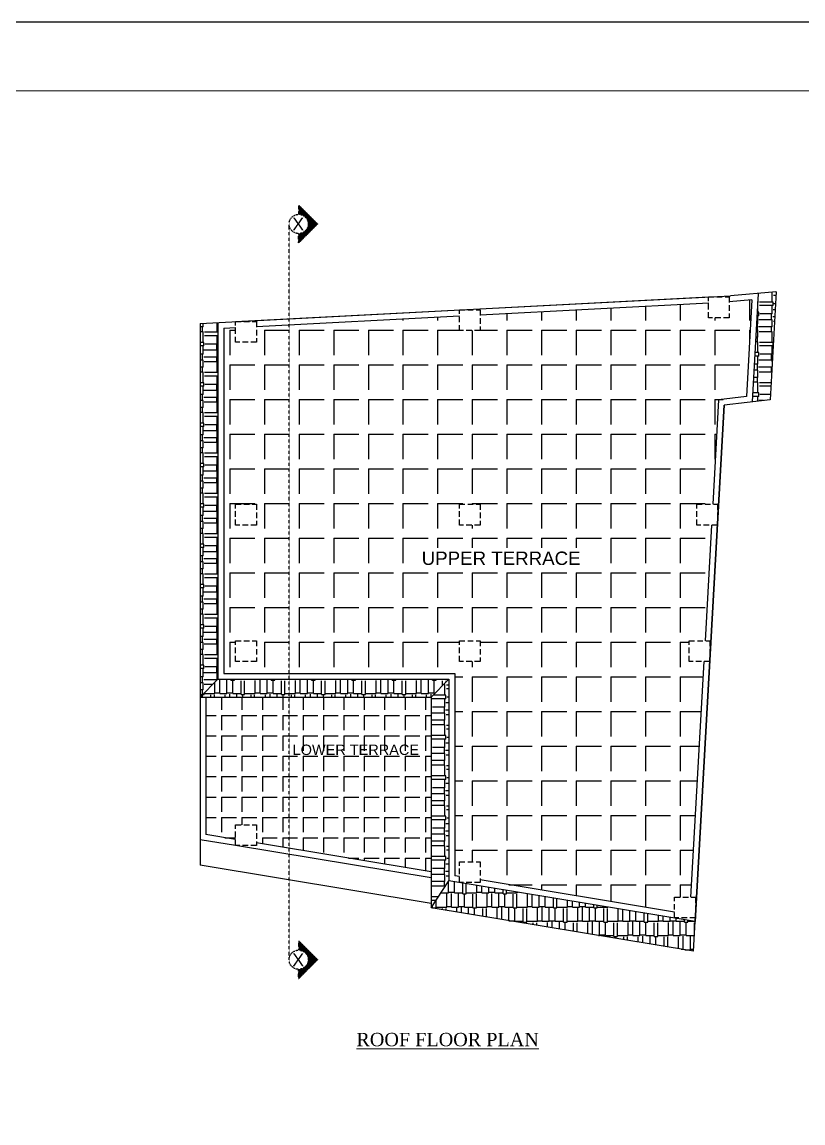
# Model space of a CAD drawing. Header units: inches. Extents: x -14619 to 1971361, y -855114 to -978.
# Drawn here: x 9958 to 10485, y -8085 to -7342 of the extents above; entities that cross this region are included whole.
import ezdxf
from ezdxf.enums import TextEntityAlignment as Align

# ---------------------------------------------------------------- set-up
doc = ezdxf.new("R2010")
doc.units = ezdxf.units.IN
doc.header["$LTSCALE"] = 0.5
doc.header["$MEASUREMENT"] = 0
doc.linetypes.add('CENTERX2', pattern=[4, 2.5, -0.5, 0.5, -0.5])
doc.linetypes.add('DASHED2', pattern=[0.375, 0.25, -0.125])
doc.layers.add('A-Sect-Iden', color=111, linetype='CENTERX2')
for name, color, linetype, lineweight in [('ELE1', 3, 'Continuous', 9), ('TEXT', 220, 'Continuous', 9), ('Toilet', 7, 'Continuous', 25)]:
    doc.layers.add(name, color=color, linetype=linetype, lineweight=lineweight)
doc.styles.add('arial', font='arial.ttf')
doc.styles.add('HEADING', font='swissel.ttf')
doc.styles.get("Standard").update_dxf_attribs({"font": 'arial.ttf'})
pattern_1 = [(270, (0, 0), (13.75, -3e-15), [10, -3.75]), (0, (0, 0), (3e-15, 13.75), [10, -3.75])]
pattern_2 = [(270, (0, 0), (23.375, -4e-15), [17, -6.375]), (0, (0, 0), (6e-15, 23.375), [17, -6.375])]

msp = doc.modelspace()

# ---------------------------------------------------------------- hatches: boundary and pattern name
h = msp.add_hatch()
h.set_pattern_fill('AR-RSHKE', color=256, scale=0.8, angle=90)
h.paths.add_polyline_path([(10466.65, -7524.38), (10454.58, -7525.39), (10450.45, -7598.51), (10462.56, -7597.05)])
h = msp.add_hatch()
h.set_pattern_fill('AR-RSHKE', color=256, scale=0.8, angle=90)
h.paths.add_polyline_path([(10089.94, -7544.95), (10077.94, -7545.57), (10077.94, -7797.6), (10089.94, -7785.6)])
h = msp.add_hatch()
h.set_pattern_fill('AR-RSHKE', color=256, scale=0.8)
h.paths.add_polyline_path([(10138.02, -7785.6), (10089.94, -7785.6), (10077.94, -7797.6), (10138.02, -7797.6)])
h.paths.add_polyline_path([(10245.94, -7785.6), (10138.02, -7785.6), (10138.02, -7797.6), (10233.94, -7797.6)])
h = msp.add_hatch()
h.set_pattern_fill('AR-RSHKE', color=256, scale=0.8, angle=90)
h.paths.add_polyline_path([(10245.94, -7785.6), (10233.94, -7797.6), (10233.94, -7939.78), (10245.94, -7921.49)])
h = msp.add_hatch()
h.set_pattern_fill('AR-RSHKE', color=256, scale=0.8)
h.paths.add_polyline_path([(10245.94, -7921.49), (10233.94, -7939.78), (10410.93, -7968.97), (10412.06, -7948.89)])
at = {"layer": 'A-Sect-Iden', "ltscale": 0.5}
h = msp.add_hatch(dxfattribs=at)
h.set_pattern_fill('ANSI37', color=2, scale=4.8, angle=359.9886, style=0)
h.set_pattern_definition([(225.0114023, (36062.97733, -1539.113), (0.424348492, -0.424179628), []), (315.0114023, (36062.97733, -1539.113), (0.424179628, 0.424348492), [])])
h.paths.add_polyline_path([(10144.51, -7472.05), (10144.51, -7465.82), (10157.22, -7478.53), (10144.5, -7491.24), (10144.5, -7485.01, 1)])
h = msp.add_hatch(dxfattribs=at)
h.set_pattern_fill('ANSI37', color=2, scale=4.8, angle=359.9886, style=0)
h.set_pattern_definition([(225.0114023, (36062.97733, -2035.3215), (0.424348492, -0.424179628), []), (315.0114023, (36062.97733, -2035.3215), (0.424179628, 0.424348492), [])])
h.paths.add_polyline_path([(10144.51, -7968.26), (10144.51, -7962.02), (10157.22, -7974.74), (10144.5, -7987.45), (10144.5, -7981.22, 1)])
at = {"layer": 'Toilet'}
h = msp.add_hatch(dxfattribs=at)
h.set_pattern_fill('ANGLE', color=256, scale=85, angle=270, style=0)
h.set_pattern_definition(pattern_2)
h.paths.add_polyline_path([(10417.93, -7773.57), (10407.94, -7773.57), (10407.94, -7759.57), (10408.7, -7759.57), (10418.72, -7759.57), (10423.12, -7681.6), (10413.12, -7681.6), (10413.12, -7667.6), (10423.91, -7667.6), (10427.87, -7597.22), (10446.65, -7594.95), (10450.32, -7529.76), (10435.01, -7531.05), (10435.01, -7541.74), (10421.01, -7541.74), (10421.01, -7531.74), (10266.94, -7539.75), (10266.94, -7550.47), (10252.94, -7550.47), (10252.94, -7540.48), (10138.02, -7546.45), (10138.02, -7781.6), (10249.94, -7781.6), (10249.94, -7918.09), (10252.94, -7918.59), (10252.94, -7908.64), (10266.94, -7908.64), (10266.94, -7920.9), (10398.19, -7942.55), (10398.19, -7932.55), (10408.97, -7932.55)])
h.paths.add_polyline_path([(10266.94, -7773.6), (10252.94, -7773.6), (10252.94, -7759.6), (10266.94, -7759.6)], flags=16)
h.paths.add_polyline_path([(10266.94, -7681.6), (10252.94, -7681.6), (10252.94, -7667.6), (10266.94, -7667.6)], flags=16)
h.paths.add_polyline_path([(10226.15, -7710.98), (10338.35, -7710.98), (10338.35, -7696.98), (10226.15, -7696.98)], flags=16)
h = msp.add_hatch(dxfattribs=at)
h.set_pattern_fill('ANGLE', color=256, scale=85, angle=270, style=0)
h.set_pattern_definition(pattern_2)
h.paths.add_polyline_path([(10138.02, -7546.45), (10115.94, -7547.6), (10115.94, -7558.32), (10101.94, -7558.32), (10101.94, -7548.33), (10093.94, -7548.74), (10093.94, -7781.6), (10138.02, -7781.6)])
h.paths.add_polyline_path([(10115.94, -7667.6), (10115.94, -7681.6), (10101.94, -7681.6), (10101.94, -7667.6)], flags=16)
h.paths.add_polyline_path([(10115.94, -7759.6), (10115.94, -7773.6), (10101.94, -7773.6), (10101.94, -7759.6)], flags=16)
h = msp.add_hatch(dxfattribs=at)
h.set_pattern_fill('ANGLE', color=256, scale=50, angle=270, style=0)
h.set_pattern_definition(pattern_1)
h.paths.add_polyline_path([(10138.02, -7797.6), (10081.94, -7797.6), (10081.94, -7890.38), (10101.94, -7893.68), (10101.94, -7883.73), (10115.94, -7883.73), (10115.94, -7895.99), (10138.02, -7899.63)])
h = msp.add_hatch(dxfattribs=at)
h.set_pattern_fill('ANGLE', color=256, scale=50, angle=270, style=0)
h.set_pattern_definition(pattern_1)
h.paths.add_polyline_path([(10233.94, -7797.6), (10138.02, -7797.6), (10138.02, -7899.63), (10233.94, -7915.45)])
h.paths.add_polyline_path([(10138.61, -7838.57), (10227.53, -7838.57), (10227.53, -7827.71), (10138.61, -7827.71)], flags=24)

# ---------------------------------------------------------------- linework, layer by layer
for p, q in [((10077.94, -7545.57), (10421.01, -7527.74)), ((10466.65, -7524.38), (10435.84, -7526.96)), ((10454.58, -7525.39), (10450.45, -7598.51)), ((10466.65, -7524.37), (10462.56, -7597.05)), ((10266.94, -7539.75), (10421.22, -7531.73)), ((10450.32, -7529.76), (10435.01, -7531.05)), ((10450.32, -7529.76), (10446.65, -7594.95)), ((10116.01, -7547.6), (10252.94, -7540.48)), ((10077.94, -7545.57), (10077.94, -7797.6)), ((10089.94, -7544.95), (10089.94, -7785.6)), ((10093.94, -7548.74), (10102.01, -7548.32)), ((10093.94, -7548.74), (10093.94, -7781.6)), ((10446.65, -7594.95), (10427.87, -7597.22)), ((10431.68, -7600.79), (10412.06, -7948.89)), ((10427.87, -7597.22), (10423.91, -7667.6)), ((10462.56, -7597.05), (10431.68, -7600.79)), ((10101.94, -7671.6), (10101.88, -7671.6)), ((10423.12, -7681.6), (10418.72, -7759.57)), ((10417.93, -7773.57), (10408.97, -7932.55)), ((10089.94, -7785.6), (10077.94, -7797.6)), ((10089.94, -7785.6), (10245.94, -7785.6)), ((10093.94, -7781.6), (10249.94, -7781.6)), ((10245.94, -7785.6), (10233.94, -7797.6)), ((10077.94, -7797.6), (10233.94, -7797.6)), ((10077.94, -7797.6), (10077.94, -7911.01)), ((10081.94, -7797.6), (10081.94, -7890.38)), ((10101.94, -7893.68), (10081.94, -7890.38)), ((10101.94, -7897.73), (10077.94, -7893.78)), ((10233.94, -7939.78), (10245.94, -7921.49)), ((10410.93, -7968.97), (10412.06, -7948.89))]:
    msp.add_line(p, q)
at = {"layer": 'A-Sect-Iden', "ltscale": 0.1}
msp.add_line((10138.02, -7974.74), (10138.02, -7478.53), dxfattribs=at)
for points in [[(10144.51, -7472.05), (10144.51, -7465.82), (10157.22, -7478.53), (10144.5, -7491.24), (10144.5, -7485.01)], [(10144.51, -7968.26), (10144.51, -7962.03), (10157.22, -7974.74), (10144.5, -7987.45), (10144.5, -7981.22)]]:
    msp.add_lwpolyline(points, dxfattribs=at)
for centre in [(10144.5, -7478.53), (10144.5, -7974.74)]:
    msp.add_circle(centre, 6.48, dxfattribs=at)
at = {"layer": 'Defpoints'}
msp.add_lwpolyline([(11246.97, -7342.34), (8069.37, -7342.34), (8069.37, -9590.31), (11246.97, -9590.31)], close=True, dxfattribs=at)
at = {"layer": 'ELE1'}
msp.add_lwpolyline([(8115.68, -7388.66), (11200.65, -7388.66), (11200.65, -9543.99), (8115.68, -9543.99)], close=True, dxfattribs=at)
at = {"layer": 'Toilet'}
for p, q in [((10101.94, -7544.32), (10435.84, -7526.96)), ((10412.06, -7948.89), (10431.68, -7600.79)), ((10407.94, -7759.57), (10408.7, -7759.57)), ((10245.94, -7785.6), (10245.94, -7921.49)), ((10249.94, -7781.6), (10249.94, -7918.09)), ((10233.94, -7797.6), (10233.94, -7939.78)), ((10233.94, -7919.51), (10101.94, -7897.73)), ((10233.94, -7915.45), (10115.94, -7895.99)), ((10233.94, -7936.74), (10077.94, -7911.01)), ((10412.06, -7948.89), (10245.94, -7921.49)), ((10252.94, -7918.59), (10249.94, -7918.09)), ((10398.19, -7942.55), (10266.94, -7920.9)), ((10410.93, -7968.97), (10233.94, -7939.78))]:
    msp.add_line(p, q, dxfattribs=at)
at = {"layer": 'Toilet', "linetype": 'DASHED2', "ltscale": 30}
for points in [[(10421.01, -7527.74), (10435.01, -7527.74), (10435.01, -7541.74), (10421.01, -7541.74)], [(10252.94, -7536.47), (10266.94, -7536.47), (10266.94, -7550.47), (10252.94, -7550.47)], [(10101.94, -7544.32), (10115.94, -7544.32), (10115.94, -7558.32), (10101.94, -7558.32)], [(10101.94, -7667.6), (10115.94, -7667.6), (10115.94, -7681.6), (10101.94, -7681.6)], [(10252.94, -7667.6), (10266.94, -7667.6), (10266.94, -7681.6), (10252.94, -7681.6)], [(10413.12, -7667.6), (10427.12, -7667.6), (10427.12, -7681.6), (10413.12, -7681.6)], [(10101.94, -7759.6), (10115.94, -7759.6), (10115.94, -7773.6), (10101.94, -7773.6)], [(10252.94, -7759.6), (10266.94, -7759.6), (10266.94, -7773.6), (10252.94, -7773.6)], [(10407.94, -7759.57), (10421.94, -7759.57), (10421.94, -7773.57), (10407.94, -7773.57)], [(10101.94, -7883.73), (10115.94, -7883.73), (10115.94, -7897.73), (10101.94, -7897.73)], [(10252.94, -7908.64), (10266.94, -7908.64), (10266.94, -7922.64), (10252.94, -7922.64)], [(10398.19, -7932.55), (10412.19, -7932.55), (10412.19, -7946.55), (10398.19, -7946.55)]]:
    msp.add_lwpolyline(points, close=True, dxfattribs=at)
at = {"layer": 'Toilet'}
msp.add_lwpolyline([(10412.06, -7948.89), (10431.68, -7600.79)], dxfattribs=at)

# ---------------------------------------------------------------- texts
msp.add_text('UPPER TERRACE', height=9.03, rotation=360).set_placement((10281.12, -7703.98), align=Align.MIDDLE_CENTER)
at = {"layer": 'A-Sect-Iden', "ltscale": 0.5, "char_height": 8.64, "width": 27.6731, "attachment_point": 5, "style": 'HEADING'}
for insert in [(10144.18, -7478.61), (10144.18, -7974.81)]:
    msp.add_mtext('{\\fArial|b0|i0|c0|p34;X}', dxfattribs=dict(at, insert=insert))
at = {"layer": 'TEXT', "style": 'arial'}
msp.add_text('LOWER TERRACE', height=7, dxfattribs=at).set_placement((10183.07, -7833.14), align=Align.MIDDLE_CENTER)
at = {"layer": 'TEXT', "ltscale": 5, "insert": (10245, -8033.17), "char_height": 8, "width": 228.5039, "attachment_point": 8, "style": 'arial'}
msp.add_mtext('{\\fTimes New Roman|b0|i0|c0|p18;\\H1.125x;\\LROOF FLOOR PLAN}', dxfattribs=at)

doc.saveas('drawing.dxf')
